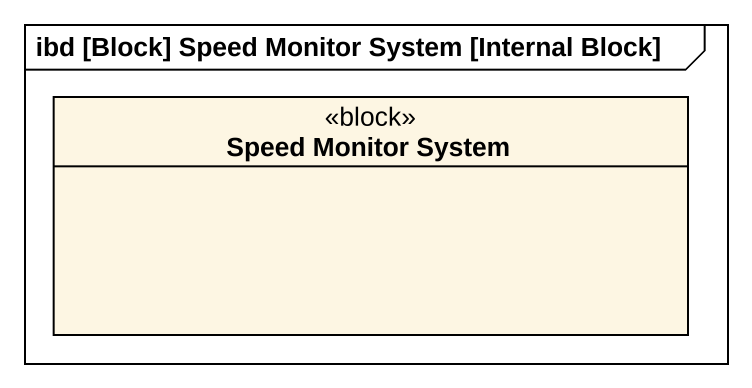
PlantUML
@startuml
mainframe ibd [Block] Speed Monitor System [Internal Block]
hide circle
hide empty members
class "Speed Monitor System" as Speed_Monitor_System <<block>>
@enduml
